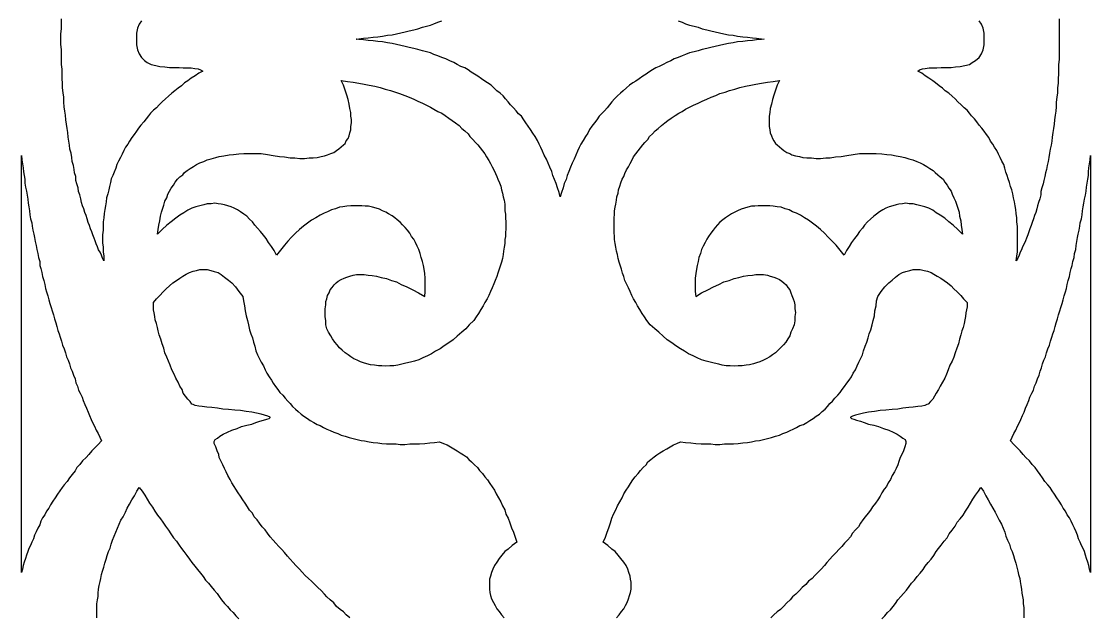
# Model space of a CAD drawing. Extents: x -372 to 372, y -358 to 358.
# Drawn here: x -312.5 to -242.8, y 114.1 to 152.9 of the extents above; entities that cross this region are included whole.
import ezdxf

# ---------------------------------------------------------------- set-up
doc = ezdxf.new("R2010")
doc.units = 0
doc.layers.add('LAYER_1', color=18, linetype='CONTINUOUS')

msp = doc.modelspace()

# ---------------------------------------------------------------- linework, layer by layer
at = {"layer": 'LAYER_1'}
for points in [[(-304.647, 152.978), (-304.796, 152.751), (-304.908, 152.491), (-304.982, 152.167), (-304.982, 151.81), (-304.982, 151.788), (-304.982, 151.766), (-304.982, 151.409), (-304.908, 151.084), (-304.796, 150.825), (-304.647, 150.598), (-304.461, 150.403), (-304.274, 150.274), (-304.013, 150.144), (-303.715, 150.079), (-303.454, 150.014), (-303.119, 149.982), (-302.821, 149.949), (-302.187, 149.949), (-301.927, 149.917), (-301.405, 149.917), (-301.181, 149.884), (-300.958, 149.852), (-300.809, 149.787), (-300.66, 149.69), (-300.921, 149.56), (-301.144, 149.398), (-301.405, 149.236), (-301.629, 149.074), (-301.852, 148.944), (-302.038, 148.749), (-302.262, 148.587), (-302.486, 148.425), (-302.672, 148.263), (-302.895, 148.068), (-303.082, 147.906), (-303.305, 147.711), (-303.492, 147.517), (-303.678, 147.322), (-303.864, 147.16), (-304.051, 146.965), (-304.2, 146.803), (-304.349, 146.609), (-304.498, 146.414), (-304.684, 146.187), (-304.833, 145.993), (-304.982, 145.798), (-305.131, 145.571), (-305.28, 145.376), (-305.429, 145.149), (-305.541, 144.955), (-305.69, 144.76), (-305.802, 144.533), (-305.914, 144.306), (-306.026, 144.079), (-306.137, 143.852), (-306.249, 143.625), (-306.324, 143.398), (-306.435, 143.138), (-306.51, 142.911), (-306.622, 142.684), (-306.659, 142.457), (-306.734, 142.198), (-306.771, 141.971), (-306.845, 141.711), (-306.92, 141.452), (-306.957, 141.192), (-306.994, 140.933), (-307.032, 140.706), (-307.069, 140.447), (-307.106, 140.155), (-307.143, 139.895), (-307.143, 139.603), (-307.143, 139.344), (-307.181, 139.052), (-307.181, 138.792), (-307.181, 138.533), (-307.143, 138.241), (-307.143, 137.949), (-307.106, 137.657), (-307.106, 137.365), (-307.181, 137.528), (-307.255, 137.722), (-307.33, 137.917), (-307.442, 138.079), (-307.516, 138.274), (-307.591, 138.468), (-307.665, 138.663), (-307.74, 138.825), (-307.814, 139.052), (-307.889, 139.247), (-307.963, 139.441), (-308.038, 139.668), (-308.112, 139.863), (-308.187, 140.09), (-308.261, 140.317), (-308.336, 140.511), (-308.41, 140.738), (-308.485, 140.933), (-308.559, 141.16), (-308.597, 141.387), (-308.671, 141.647), (-308.746, 141.874), (-308.783, 142.101), (-308.858, 142.36), (-308.932, 142.587), (-308.932, 142.847), (-309.007, 143.074), (-309.044, 143.301), (-309.081, 143.56), (-309.156, 143.82), (-309.193, 144.079), (-309.23, 144.371), (-309.305, 144.63), (-309.342, 144.89), (-309.379, 145.149), (-309.416, 145.409), (-309.454, 145.701), (-309.491, 145.96), (-309.528, 146.252), (-309.566, 146.544), (-309.603, 146.836), (-309.64, 147.095), (-309.677, 147.387), (-309.715, 147.679), (-309.715, 148.003), (-309.752, 148.295), (-309.789, 148.62), (-309.789, 148.911), (-309.826, 149.203), (-309.826, 149.528), (-309.826, 149.82), (-309.864, 150.144), (-309.864, 150.468), (-309.864, 150.825), (-309.864, 151.117), (-309.901, 151.441), (-309.901, 151.766), (-309.901, 151.788), (-309.901, 151.81), (-309.901, 152.135), (-309.864, 152.459), (-309.864, 152.751), (-309.864, 153.108)], [(-269.694, 152.978), (-269.433, 152.881), (-269.21, 152.783), (-268.949, 152.686), (-268.651, 152.621), (-268.39, 152.556), (-268.129, 152.459), (-267.831, 152.394), (-267.57, 152.329), (-267.272, 152.264), (-267.011, 152.199), (-266.713, 152.135), (-266.415, 152.07), (-266.117, 152.037), (-265.819, 151.972), (-265.483, 151.94), (-265.185, 151.908), (-264.85, 151.875), (-264.589, 151.843), (-264.254, 151.81), (-264.086, 151.793), (-264.098, 151.791), (-264.086, 151.789), (-264.092, 151.788), (-264.086, 151.786), (-264.098, 151.784), (-264.086, 151.782), (-264.254, 151.766), (-264.589, 151.733), (-264.85, 151.701), (-265.185, 151.668), (-265.483, 151.636), (-265.819, 151.603), (-266.117, 151.538), (-266.415, 151.506), (-266.713, 151.441), (-267.011, 151.376), (-267.272, 151.311), (-267.57, 151.247), (-267.831, 151.182), (-268.129, 151.117), (-268.39, 151.02), (-268.651, 150.955), (-268.949, 150.89), (-269.21, 150.793), (-269.433, 150.695), (-269.694, 150.598), (-269.955, 150.501), (-270.178, 150.371), (-270.439, 150.274), (-270.663, 150.144), (-270.924, 150.014), (-271.147, 149.917), (-271.371, 149.787), (-271.594, 149.625), (-271.781, 149.495), (-272.004, 149.366), (-272.228, 149.203), (-272.452, 149.041), (-272.638, 148.944), (-272.861, 148.782), (-273.048, 148.62), (-273.271, 148.425), (-273.458, 148.263), (-273.644, 148.101), (-273.83, 147.906), (-274.017, 147.711), (-274.166, 147.517), (-274.315, 147.322), (-274.501, 147.128), (-274.687, 146.933), (-274.836, 146.771), (-274.985, 146.544), (-275.134, 146.349), (-275.321, 146.122), (-275.47, 145.895), (-275.582, 145.668), (-275.731, 145.441), (-275.88, 145.182), (-276.029, 144.955), (-276.141, 144.728), (-276.252, 144.501), (-276.364, 144.241), (-276.476, 143.982), (-276.588, 143.722), (-276.7, 143.463), (-276.811, 143.171), (-276.923, 142.911), (-276.998, 142.652), (-277.109, 142.392), (-277.184, 142.101), (-277.296, 141.809), (-277.37, 141.517), (-277.445, 141.809), (-277.557, 142.101), (-277.631, 142.392), (-277.743, 142.652), (-277.855, 142.911), (-277.929, 143.171), (-278.041, 143.463), (-278.153, 143.722), (-278.265, 143.982), (-278.414, 144.241), (-278.525, 144.501), (-278.637, 144.728), (-278.749, 144.955), (-278.861, 145.182), (-279.01, 145.441), (-279.159, 145.668), (-279.308, 145.895), (-279.457, 146.122), (-279.606, 146.349), (-279.755, 146.544), (-279.904, 146.771), (-280.09, 146.933), (-280.24, 147.128), (-280.426, 147.322), (-280.612, 147.517), (-280.761, 147.711), (-280.948, 147.906), (-281.097, 148.101), (-281.283, 148.263), (-281.506, 148.425), (-281.693, 148.62), (-281.879, 148.782), (-282.103, 148.944), (-282.289, 149.041), (-282.513, 149.203), (-282.736, 149.366), (-282.96, 149.495), (-283.183, 149.625), (-283.37, 149.787), (-283.593, 149.917), (-283.854, 150.014), (-284.078, 150.144), (-284.301, 150.274), (-284.562, 150.371), (-284.823, 150.501), (-285.084, 150.598), (-285.345, 150.695), (-285.605, 150.793), (-285.829, 150.89), (-286.09, 150.955), (-286.351, 151.02), (-286.649, 151.117), (-286.91, 151.182), (-287.208, 151.247), (-287.469, 151.311), (-287.767, 151.376), (-288.028, 151.441), (-288.326, 151.506), (-288.624, 151.538), (-288.959, 151.603), (-289.257, 151.636), (-289.555, 151.668), (-289.891, 151.701), (-290.189, 151.733), (-290.487, 151.766), (-290.655, 151.782), (-290.643, 151.784), (-290.655, 151.786), (-290.648, 151.788), (-290.655, 151.789), (-290.643, 151.791), (-290.655, 151.793), (-290.487, 151.81), (-290.189, 151.843), (-289.891, 151.875), (-289.555, 151.908), (-289.257, 151.94), (-288.959, 151.972), (-288.624, 152.037), (-288.326, 152.07), (-288.028, 152.135), (-287.767, 152.199), (-287.469, 152.264), (-287.208, 152.329), (-286.91, 152.394), (-286.649, 152.459), (-286.351, 152.556), (-286.09, 152.621), (-285.829, 152.686), (-285.605, 152.783), (-285.345, 152.881), (-285.084, 152.978)], [(-244.877, 153.108), (-244.877, 152.783), (-244.877, 152.459), (-244.877, 152.135), (-244.877, 151.81), (-244.877, 151.788), (-244.877, 151.766), (-244.877, 151.441), (-244.877, 151.117), (-244.877, 150.793), (-244.877, 150.468), (-244.914, 150.144), (-244.914, 149.82), (-244.914, 149.528), (-244.951, 149.203), (-244.951, 148.911), (-244.989, 148.62), (-244.989, 148.295), (-245.026, 148.003), (-245.063, 147.679), (-245.063, 147.387), (-245.1, 147.095), (-245.138, 146.836), (-245.175, 146.544), (-245.212, 146.252), (-245.25, 145.96), (-245.287, 145.701), (-245.324, 145.409), (-245.361, 145.149), (-245.399, 144.89), (-245.473, 144.63), (-245.51, 144.371), (-245.548, 144.079), (-245.585, 143.82), (-245.659, 143.56), (-245.697, 143.301), (-245.771, 143.074), (-245.808, 142.847), (-245.883, 142.587), (-245.92, 142.36), (-245.995, 142.101), (-246.069, 141.874), (-246.069, 141.647), (-246.144, 141.387), (-246.218, 141.16), (-246.293, 140.933), (-246.33, 140.738), (-246.405, 140.511), (-246.479, 140.317), (-246.554, 140.09), (-246.628, 139.863), (-246.703, 139.668), (-246.777, 139.441), (-246.852, 139.247), (-246.926, 139.052), (-247.001, 138.825), (-247.075, 138.663), (-247.15, 138.468), (-247.262, 138.274), (-247.336, 138.079), (-247.411, 137.917), (-247.485, 137.722), (-247.56, 137.528), (-247.672, 137.365), (-247.634, 137.657), (-247.597, 137.949), (-247.597, 138.241), (-247.597, 138.533), (-247.597, 138.792), (-247.597, 139.052), (-247.597, 139.344), (-247.597, 139.603), (-247.634, 139.895), (-247.634, 140.155), (-247.672, 140.447), (-247.709, 140.706), (-247.746, 140.933), (-247.783, 141.192), (-247.858, 141.452), (-247.895, 141.711), (-247.97, 141.971), (-248.044, 142.198), (-248.119, 142.457), (-248.193, 142.684), (-248.268, 142.911), (-248.342, 143.138), (-248.417, 143.398), (-248.491, 143.625), (-248.603, 143.852), (-248.715, 144.079), (-248.827, 144.306), (-248.939, 144.533), (-249.088, 144.76), (-249.199, 144.955), (-249.348, 145.149), (-249.46, 145.376), (-249.609, 145.571), (-249.758, 145.798), (-249.907, 145.993), (-250.094, 146.187), (-250.243, 146.414), (-250.392, 146.609), (-250.578, 146.803), (-250.727, 146.965), (-250.876, 147.16), (-251.063, 147.322), (-251.249, 147.517), (-251.472, 147.711), (-251.659, 147.906), (-251.845, 148.068), (-252.069, 148.263), (-252.292, 148.425), (-252.479, 148.587), (-252.702, 148.749), (-252.926, 148.944), (-253.112, 149.074), (-253.373, 149.236), (-253.596, 149.398), (-253.82, 149.56), (-254.081, 149.69), (-253.969, 149.787), (-253.783, 149.852), (-253.596, 149.884), (-253.336, 149.917), (-252.851, 149.917), (-252.553, 149.949), (-251.92, 149.949), (-251.621, 149.982), (-251.323, 150.014), (-251.025, 150.079), (-250.727, 150.144), (-250.541, 150.274), (-250.317, 150.403), (-250.094, 150.598), (-249.945, 150.825), (-249.833, 151.084), (-249.758, 151.409), (-249.758, 151.766), (-249.758, 151.788), (-249.758, 151.81), (-249.758, 152.167), (-249.833, 152.491), (-249.945, 152.751), (-250.094, 152.978)], [(-291.083, 114.122), (-291.307, 114.317), (-291.493, 114.511), (-291.717, 114.673), (-291.94, 114.868), (-292.126, 115.095), (-292.35, 115.29), (-292.574, 115.484), (-292.723, 115.679), (-292.946, 115.906), (-293.17, 116.1), (-293.356, 116.295), (-293.58, 116.522), (-293.766, 116.684), (-293.99, 116.879), (-294.176, 117.106), (-294.362, 117.3), (-294.586, 117.527), (-294.772, 117.722), (-294.958, 117.949), (-295.145, 118.144), (-295.331, 118.371), (-295.517, 118.565), (-295.704, 118.76), (-295.89, 118.987), (-296.076, 119.182), (-296.263, 119.409), (-296.449, 119.636), (-296.598, 119.863), (-296.784, 120.057), (-296.971, 120.284), (-297.12, 120.511), (-297.306, 120.706), (-297.418, 120.933), (-297.604, 121.127), (-297.753, 121.354), (-297.902, 121.582), (-298.051, 121.809), (-298.2, 122.036), (-298.349, 122.263), (-298.498, 122.49), (-298.61, 122.684), (-298.759, 122.911), (-298.871, 123.138), (-299.02, 123.398), (-299.132, 123.625), (-299.244, 123.852), (-299.355, 124.079), (-299.467, 124.306), (-299.579, 124.565), (-299.616, 124.76), (-299.728, 124.987), (-299.803, 125.246), (-299.914, 125.473), (-299.914, 125.603), (-299.84, 125.733), (-299.691, 125.83), (-299.542, 125.96), (-299.318, 126.09), (-299.057, 126.219), (-298.759, 126.349), (-298.424, 126.446), (-298.126, 126.576), (-297.79, 126.673), (-297.455, 126.738), (-297.194, 126.836), (-296.933, 126.933), (-296.71, 126.998), (-296.486, 127.063), (-296.337, 127.095), (-296.263, 127.16), (-296.263, 127.192), (-296.412, 127.257), (-296.635, 127.322), (-296.859, 127.387), (-297.157, 127.452), (-297.455, 127.517), (-297.828, 127.549), (-298.2, 127.614), (-298.573, 127.646), (-298.983, 127.679), (-299.355, 127.711), (-299.691, 127.776), (-300.063, 127.809), (-300.399, 127.841), (-300.697, 127.873), (-300.921, 127.906), (-301.144, 127.938), (-301.293, 128.003), (-301.368, 128.036), (-301.479, 128.198), (-301.629, 128.36), (-301.778, 128.555), (-301.927, 128.749), (-302.001, 128.976), (-302.15, 129.203), (-302.262, 129.463), (-302.411, 129.722), (-302.523, 129.982), (-302.672, 130.273), (-302.784, 130.565), (-302.895, 130.825), (-303.007, 131.084), (-303.119, 131.376), (-303.194, 131.668), (-303.305, 131.96), (-303.38, 132.252), (-303.492, 132.544), (-303.566, 132.803), (-303.603, 133.03), (-303.678, 133.29), (-303.753, 133.517), (-303.79, 133.744), (-303.827, 133.971), (-303.864, 134.165), (-303.864, 134.36), (-303.864, 134.522), (-303.864, 134.652), (-303.678, 134.879), (-303.454, 135.106), (-303.231, 135.333), (-303.045, 135.528), (-302.821, 135.722), (-302.597, 135.917), (-302.374, 136.079), (-302.15, 136.241), (-301.964, 136.371), (-301.74, 136.501), (-301.517, 136.598), (-301.293, 136.695), (-301.07, 136.728), (-300.846, 136.792), (-300.362, 136.792), (-300.138, 136.728), (-299.914, 136.663), (-299.654, 136.598), (-299.467, 136.468), (-299.244, 136.306), (-298.983, 136.111), (-298.759, 135.917), (-298.536, 135.657), (-298.312, 135.365), (-298.051, 135.041), (-298.014, 134.749), (-297.939, 134.425), (-297.902, 134.101), (-297.828, 133.776), (-297.753, 133.484), (-297.679, 133.192), (-297.604, 132.868), (-297.53, 132.609), (-297.418, 132.349), (-297.343, 132.057), (-297.269, 131.798), (-297.194, 131.506), (-297.082, 131.246), (-296.971, 130.987), (-296.859, 130.76), (-296.71, 130.533), (-296.598, 130.273), (-296.486, 130.046), (-296.337, 129.819), (-296.188, 129.592), (-296.076, 129.398), (-295.927, 129.171), (-295.778, 128.976), (-295.629, 128.782), (-295.443, 128.619), (-295.294, 128.425), (-295.107, 128.23), (-294.958, 128.068), (-294.809, 127.873), (-294.623, 127.711), (-294.437, 127.549), (-294.25, 127.387), (-294.064, 127.257), (-293.841, 127.095), (-293.654, 126.965), (-293.431, 126.836), (-293.207, 126.706), (-293.021, 126.641), (-292.797, 126.511), (-292.574, 126.414), (-292.35, 126.317), (-292.126, 126.219), (-291.866, 126.122), (-291.642, 126.025), (-291.381, 125.96), (-291.12, 125.863), (-290.859, 125.798), (-290.599, 125.733), (-290.338, 125.668), (-290.114, 125.636), (-289.816, 125.571), (-289.555, 125.538), (-289.257, 125.506), (-288.996, 125.473), (-288.698, 125.441), (-288.065, 125.441), (-287.804, 125.409), (-287.506, 125.409), (-287.17, 125.441), (-286.537, 125.441), (-286.202, 125.473), (-285.866, 125.506), (-285.568, 125.538), (-285.233, 125.571), (-284.972, 125.473), (-284.748, 125.376), (-284.525, 125.246), (-284.301, 125.117), (-284.078, 124.987), (-283.891, 124.857), (-283.668, 124.727), (-283.481, 124.598), (-283.332, 124.436), (-283.146, 124.273), (-282.96, 124.079), (-282.773, 123.917), (-282.624, 123.722), (-282.438, 123.527), (-282.289, 123.3), (-282.103, 123.106), (-281.954, 122.879), (-281.805, 122.652), (-281.656, 122.425), (-281.544, 122.198), (-281.395, 121.938), (-281.246, 121.679), (-281.134, 121.419), (-280.985, 121.16), (-280.91, 120.868), (-280.761, 120.609), (-280.649, 120.317), (-280.538, 119.992), (-280.426, 119.7), (-280.314, 119.376), (-280.202, 119.052), (-280.5, 118.825), (-280.761, 118.598), (-280.985, 118.436), (-281.171, 118.209), (-281.357, 117.982), (-281.506, 117.754), (-281.656, 117.527), (-281.767, 117.3), (-281.842, 117.073), (-281.916, 116.846), (-281.991, 116.652), (-281.991, 116.457), (-281.991, 116.23), (-281.991, 116.003), (-281.954, 115.776), (-281.916, 115.581), (-281.842, 115.354), (-281.73, 115.127), (-281.618, 114.933), (-281.506, 114.706), (-281.357, 114.544), (-281.208, 114.317), (-281.022, 114.122)], [(-273.718, 114.122), (-273.532, 114.317), (-273.383, 114.544), (-273.234, 114.706), (-273.122, 114.933), (-273.01, 115.127), (-272.936, 115.354), (-272.861, 115.581), (-272.787, 115.776), (-272.75, 116.003), (-272.75, 116.23), (-272.75, 116.457), (-272.787, 116.652), (-272.824, 116.846), (-272.899, 117.073), (-272.973, 117.3), (-273.085, 117.527), (-273.234, 117.754), (-273.42, 117.982), (-273.607, 118.209), (-273.793, 118.436), (-274.017, 118.598), (-274.277, 118.825), (-274.576, 119.052), (-274.426, 119.376), (-274.315, 119.7), (-274.203, 119.992), (-274.091, 120.317), (-274.017, 120.609), (-273.905, 120.868), (-273.756, 121.16), (-273.644, 121.419), (-273.495, 121.679), (-273.346, 121.938), (-273.234, 122.198), (-273.085, 122.425), (-272.936, 122.652), (-272.787, 122.879), (-272.638, 123.106), (-272.489, 123.3), (-272.302, 123.527), (-272.153, 123.722), (-271.967, 123.917), (-271.781, 124.079), (-271.669, 124.273), (-271.483, 124.436), (-271.259, 124.598), (-271.073, 124.727), (-270.886, 124.857), (-270.663, 124.987), (-270.439, 125.117), (-270.216, 125.246), (-269.992, 125.376), (-269.769, 125.473), (-269.545, 125.571), (-269.21, 125.538), (-268.874, 125.506), (-268.539, 125.473), (-268.204, 125.441), (-267.57, 125.441), (-267.272, 125.409), (-266.974, 125.409), (-266.676, 125.441), (-266.08, 125.441), (-265.781, 125.473), (-265.483, 125.506), (-265.185, 125.538), (-264.924, 125.571), (-264.664, 125.636), (-264.403, 125.668), (-264.142, 125.733), (-263.881, 125.798), (-263.62, 125.863), (-263.359, 125.96), (-263.099, 126.025), (-262.875, 126.122), (-262.614, 126.219), (-262.391, 126.317), (-262.204, 126.414), (-261.981, 126.511), (-261.757, 126.641), (-261.533, 126.706), (-261.31, 126.836), (-261.124, 126.965), (-260.9, 127.095), (-260.714, 127.257), (-260.49, 127.387), (-260.304, 127.549), (-260.117, 127.711), (-259.968, 127.873), (-259.819, 128.068), (-259.633, 128.23), (-259.484, 128.425), (-259.298, 128.619), (-259.149, 128.782), (-259, 128.976), (-258.851, 129.171), (-258.701, 129.398), (-258.552, 129.592), (-258.403, 129.819), (-258.292, 130.046), (-258.143, 130.273), (-258.031, 130.533), (-257.919, 130.76), (-257.807, 130.987), (-257.695, 131.246), (-257.621, 131.506), (-257.509, 131.798), (-257.397, 132.057), (-257.323, 132.349), (-257.248, 132.609), (-257.136, 132.868), (-257.062, 133.192), (-256.987, 133.484), (-256.913, 133.776), (-256.876, 134.101), (-256.801, 134.425), (-256.764, 134.749), (-256.689, 135.041), (-256.466, 135.365), (-256.242, 135.657), (-255.981, 135.917), (-255.758, 136.111), (-255.534, 136.306), (-255.311, 136.468), (-255.087, 136.598), (-254.863, 136.663), (-254.603, 136.728), (-254.379, 136.792), (-253.932, 136.792), (-253.671, 136.728), (-253.447, 136.695), (-253.224, 136.598), (-253.037, 136.501), (-252.814, 136.371), (-252.59, 136.241), (-252.367, 136.079), (-252.143, 135.917), (-251.92, 135.722), (-251.733, 135.528), (-251.51, 135.333), (-251.286, 135.106), (-251.1, 134.879), (-250.876, 134.652), (-250.876, 134.522), (-250.876, 134.36), (-250.913, 134.165), (-250.951, 133.971), (-250.988, 133.744), (-251.025, 133.517), (-251.063, 133.29), (-251.137, 133.03), (-251.212, 132.803), (-251.286, 132.544), (-251.361, 132.252), (-251.435, 131.96), (-251.547, 131.668), (-251.659, 131.376), (-251.733, 131.084), (-251.845, 130.825), (-251.994, 130.565), (-252.106, 130.273), (-252.218, 129.982), (-252.329, 129.722), (-252.479, 129.463), (-252.628, 129.203), (-252.739, 128.976), (-252.888, 128.749), (-253, 128.555), (-253.112, 128.36), (-253.261, 128.198), (-253.41, 128.036), (-253.485, 128.003), (-253.634, 127.938), (-253.82, 127.906), (-254.081, 127.873), (-254.379, 127.841), (-254.677, 127.809), (-255.05, 127.776), (-255.385, 127.711), (-255.758, 127.679), (-256.168, 127.646), (-256.54, 127.614), (-256.913, 127.549), (-257.285, 127.517), (-257.621, 127.452), (-257.882, 127.387), (-258.143, 127.322), (-258.329, 127.257), (-258.478, 127.192), (-258.478, 127.16), (-258.403, 127.095), (-258.254, 127.063), (-258.068, 126.998), (-257.807, 126.933), (-257.584, 126.836), (-257.285, 126.738), (-256.95, 126.673), (-256.652, 126.576), (-256.317, 126.446), (-255.981, 126.349), (-255.683, 126.219), (-255.422, 126.09), (-255.236, 125.96), (-255.05, 125.83), (-254.901, 125.733), (-254.863, 125.603), (-254.863, 125.473), (-254.938, 125.246), (-255.012, 124.987), (-255.124, 124.76), (-255.236, 124.565), (-255.311, 124.306), (-255.385, 124.079), (-255.497, 123.852), (-255.609, 123.625), (-255.758, 123.398), (-255.869, 123.138), (-256.019, 122.911), (-256.13, 122.684), (-256.279, 122.49), (-256.428, 122.263), (-256.54, 122.036), (-256.689, 121.809), (-256.838, 121.582), (-257.025, 121.354), (-257.174, 121.127), (-257.323, 120.933), (-257.509, 120.706), (-257.658, 120.511), (-257.807, 120.284), (-257.956, 120.057), (-258.143, 119.863), (-258.329, 119.636), (-258.478, 119.409), (-258.664, 119.182), (-258.851, 118.987), (-259.037, 118.76), (-259.223, 118.565), (-259.409, 118.371), (-259.633, 118.144), (-259.819, 117.949), (-260.006, 117.722), (-260.155, 117.527), (-260.378, 117.3), (-260.565, 117.106), (-260.788, 116.879), (-260.975, 116.684), (-261.198, 116.522), (-261.384, 116.295), (-261.608, 116.1), (-261.794, 115.906), (-262.018, 115.679), (-262.241, 115.484), (-262.391, 115.29), (-262.614, 115.095), (-262.838, 114.868), (-263.024, 114.673), (-263.248, 114.511), (-263.471, 114.317), (-263.657, 114.122)], [(-307.553, 114.122), (-307.553, 114.349), (-307.553, 114.576), (-307.553, 114.803), (-307.553, 115.03), (-307.516, 115.29), (-307.479, 115.517), (-307.479, 115.744), (-307.442, 116.003), (-307.404, 116.23), (-307.33, 116.49), (-307.293, 116.684), (-307.255, 116.944), (-307.181, 117.171), (-307.106, 117.43), (-307.032, 117.69), (-306.957, 117.949), (-306.883, 118.176), (-306.808, 118.436), (-306.696, 118.663), (-306.622, 118.922), (-306.547, 119.182), (-306.435, 119.441), (-306.324, 119.7), (-306.212, 119.96), (-306.1, 120.219), (-305.988, 120.479), (-305.839, 120.706), (-305.69, 120.998), (-305.578, 121.257), (-305.429, 121.517), (-305.28, 121.809), (-305.094, 122.068), (-304.945, 122.36), (-304.796, 122.619), (-304.61, 122.36), (-304.423, 122.1), (-304.274, 121.841), (-304.125, 121.582), (-303.939, 121.322), (-303.79, 121.063), (-303.603, 120.803), (-303.417, 120.576), (-303.268, 120.349), (-303.082, 120.09), (-302.895, 119.83), (-302.746, 119.603), (-302.56, 119.344), (-302.374, 119.117), (-302.187, 118.857), (-302.038, 118.63), (-301.889, 118.436), (-301.703, 118.176), (-301.517, 117.949), (-301.368, 117.722), (-301.181, 117.495), (-300.995, 117.268), (-300.809, 117.041), (-300.622, 116.814), (-300.473, 116.587), (-300.287, 116.392), (-300.101, 116.165), (-299.914, 115.938), (-299.728, 115.711), (-299.579, 115.517), (-299.43, 115.29), (-299.244, 115.063), (-299.057, 114.868), (-298.871, 114.641), (-298.685, 114.479), (-298.498, 114.252), (-298.312, 114.057)], [(-256.428, 114.057), (-256.242, 114.252), (-256.056, 114.479), (-255.869, 114.641), (-255.683, 114.868), (-255.534, 115.063), (-255.385, 115.29), (-255.199, 115.517), (-255.012, 115.711), (-254.826, 115.938), (-254.64, 116.165), (-254.491, 116.392), (-254.304, 116.587), (-254.118, 116.814), (-253.932, 117.041), (-253.745, 117.268), (-253.596, 117.495), (-253.41, 117.722), (-253.224, 117.949), (-253.037, 118.176), (-252.888, 118.436), (-252.739, 118.63), (-252.553, 118.857), (-252.367, 119.117), (-252.18, 119.344), (-252.031, 119.603), (-251.845, 119.83), (-251.659, 120.09), (-251.51, 120.349), (-251.323, 120.576), (-251.137, 120.803), (-250.988, 121.063), (-250.802, 121.322), (-250.653, 121.582), (-250.504, 121.841), (-250.317, 122.1), (-250.131, 122.36), (-249.982, 122.619), (-249.796, 122.36), (-249.647, 122.068), (-249.498, 121.809), (-249.348, 121.517), (-249.199, 121.257), (-249.05, 120.998), (-248.901, 120.706), (-248.79, 120.479), (-248.64, 120.219), (-248.529, 119.96), (-248.417, 119.7), (-248.342, 119.441), (-248.231, 119.182), (-248.119, 118.922), (-248.044, 118.663), (-247.932, 118.436), (-247.858, 118.176), (-247.783, 117.949), (-247.709, 117.69), (-247.634, 117.43), (-247.56, 117.171), (-247.523, 116.944), (-247.448, 116.684), (-247.411, 116.49), (-247.374, 116.23), (-247.336, 116.003), (-247.299, 115.744), (-247.262, 115.517), (-247.224, 115.29), (-247.224, 115.03), (-247.187, 114.803), (-247.187, 114.576), (-247.187, 114.349), (-247.187, 114.122)]]:
    msp.add_lwpolyline(points, dxfattribs=at)
for points in [[(-291.232, 149.02), (-290.859, 148.987), (-290.487, 148.922), (-290.151, 148.857), (-289.816, 148.793), (-289.443, 148.728), (-289.108, 148.63), (-288.773, 148.533), (-288.437, 148.436), (-288.102, 148.338), (-287.841, 148.241), (-287.506, 148.111), (-287.208, 148.014), (-286.91, 147.884), (-286.649, 147.755), (-286.351, 147.625), (-286.09, 147.495), (-285.829, 147.365), (-285.605, 147.236), (-285.345, 147.074), (-285.084, 146.976), (-284.86, 146.814), (-284.637, 146.652), (-284.413, 146.49), (-284.189, 146.328), (-283.966, 146.165), (-283.78, 145.971), (-283.593, 145.809), (-283.37, 145.614), (-283.258, 145.452), (-283.072, 145.257), (-282.885, 145.063), (-282.736, 144.901), (-282.587, 144.706), (-282.438, 144.511), (-282.289, 144.317), (-282.177, 144.122), (-282.028, 143.895), (-281.916, 143.701), (-281.805, 143.474), (-281.693, 143.279), (-281.581, 143.052), (-281.506, 142.857), (-281.432, 142.663), (-281.32, 142.436), (-281.246, 142.209), (-281.208, 141.982), (-281.134, 141.755), (-281.097, 141.528), (-281.022, 141.301), (-280.985, 141.041), (-280.985, 140.847), (-280.985, 140.619), (-280.948, 140.392), (-280.948, 140.133), (-280.91, 139.906), (-280.91, 139.679), (-280.91, 139.419), (-280.948, 139.192), (-280.948, 138.933), (-280.985, 138.738), (-280.985, 138.479), (-281.022, 138.252), (-281.059, 137.992), (-281.097, 137.765), (-281.134, 137.506), (-281.208, 137.279), (-281.283, 137.019), (-281.357, 136.825), (-281.432, 136.565), (-281.506, 136.338), (-281.618, 136.079), (-281.693, 135.852), (-281.805, 135.592), (-281.916, 135.365), (-282.028, 135.106), (-282.14, 134.879), (-282.289, 134.652), (-282.401, 134.425), (-282.55, 134.198), (-282.699, 133.938), (-282.848, 133.711), (-282.997, 133.484), (-283.295, 133.192), (-283.519, 132.933), (-283.78, 132.706), (-284.078, 132.446), (-284.338, 132.219), (-284.637, 132.025), (-284.935, 131.83), (-285.196, 131.636), (-285.494, 131.473), (-285.754, 131.311), (-286.015, 131.182), (-286.313, 131.052), (-286.574, 130.922), (-286.872, 130.825), (-287.133, 130.76), (-287.431, 130.695), (-287.692, 130.63), (-287.953, 130.565), (-288.214, 130.533), (-288.475, 130.533), (-288.736, 130.501), (-288.996, 130.533), (-289.22, 130.533), (-289.481, 130.565), (-289.742, 130.598), (-289.965, 130.663), (-290.189, 130.728), (-290.375, 130.792), (-290.599, 130.89), (-290.822, 130.987), (-291.009, 131.117), (-291.195, 131.246), (-291.381, 131.376), (-291.567, 131.538), (-291.754, 131.701), (-291.903, 131.895), (-292.052, 132.057), (-292.201, 132.284), (-292.313, 132.479), (-292.462, 132.706), (-292.574, 132.933), (-292.648, 133.192), (-292.648, 133.452), (-292.685, 133.744), (-292.685, 134.003), (-292.685, 134.23), (-292.648, 134.49), (-292.648, 134.717), (-292.574, 134.879), (-292.536, 135.106), (-292.425, 135.268), (-292.35, 135.463), (-292.238, 135.625), (-292.089, 135.787), (-291.977, 135.917), (-291.828, 136.046), (-291.642, 136.144), (-291.456, 136.241), (-291.269, 136.306), (-291.083, 136.371), (-290.859, 136.436), (-290.636, 136.468), (-290.151, 136.468), (-289.891, 136.436), (-289.63, 136.403), (-289.332, 136.371), (-289.034, 136.274), (-288.698, 136.209), (-288.363, 136.079), (-288.028, 135.982), (-287.729, 135.819), (-287.357, 135.657), (-286.984, 135.463), (-286.612, 135.268), (-286.202, 135.041), (-286.164, 135.365), (-286.164, 135.657), (-286.164, 135.949), (-286.164, 136.241), (-286.202, 136.533), (-286.239, 136.825), (-286.276, 137.052), (-286.351, 137.311), (-286.425, 137.571), (-286.5, 137.83), (-286.574, 138.09), (-286.686, 138.317), (-286.798, 138.544), (-286.91, 138.771), (-287.059, 138.933), (-287.17, 139.16), (-287.32, 139.355), (-287.469, 139.517), (-287.655, 139.711), (-287.804, 139.874), (-287.99, 140.036), (-288.139, 140.165), (-288.326, 140.295), (-288.549, 140.425), (-288.736, 140.522), (-288.959, 140.619), (-289.145, 140.717), (-289.369, 140.782), (-289.593, 140.847), (-289.853, 140.911), (-290.077, 140.911), (-290.301, 140.944), (-291.009, 140.944), (-291.269, 140.911), (-291.53, 140.879), (-291.754, 140.847), (-292.015, 140.749), (-292.275, 140.684), (-292.536, 140.555), (-292.76, 140.457), (-293.021, 140.328), (-293.282, 140.165), (-293.58, 140.003), (-293.841, 139.809), (-294.101, 139.614), (-294.362, 139.387), (-294.623, 139.16), (-294.884, 138.901), (-295.107, 138.641), (-295.331, 138.382), (-295.592, 138.057), (-295.853, 137.733), (-296.002, 138.025), (-296.188, 138.284), (-296.374, 138.544), (-296.523, 138.803), (-296.71, 139.03), (-296.896, 139.257), (-297.082, 139.484), (-297.269, 139.679), (-297.418, 139.906), (-297.604, 140.068), (-297.79, 140.263), (-297.977, 140.392), (-298.2, 140.555), (-298.387, 140.684), (-298.61, 140.782), (-298.797, 140.879), (-299.02, 140.944), (-299.244, 141.009), (-299.467, 141.041), (-299.654, 141.074), (-299.877, 141.106), (-300.101, 141.074), (-300.362, 141.074), (-300.585, 141.009), (-300.846, 140.944), (-301.107, 140.879), (-301.368, 140.782), (-301.629, 140.652), (-301.889, 140.49), (-302.15, 140.328), (-302.411, 140.133), (-302.709, 139.906), (-303.007, 139.679), (-303.305, 139.387), (-303.603, 139.095), (-303.566, 139.387), (-303.529, 139.679), (-303.454, 139.971), (-303.417, 140.263), (-303.343, 140.522), (-303.268, 140.782), (-303.194, 140.976), (-303.119, 141.236), (-303.007, 141.463), (-302.933, 141.69), (-302.821, 141.884), (-302.709, 142.079), (-302.56, 142.274), (-302.448, 142.468), (-302.299, 142.663), (-302.15, 142.825), (-301.964, 142.955), (-301.852, 143.117), (-301.666, 143.247), (-301.479, 143.376), (-301.256, 143.506), (-301.07, 143.636), (-300.846, 143.733), (-300.585, 143.83), (-300.362, 143.928), (-300.101, 143.992), (-299.803, 144.09), (-299.579, 144.155), (-299.281, 144.187), (-298.946, 144.252), (-298.647, 144.284), (-298.312, 144.317), (-297.977, 144.349), (-296.859, 144.349), (-296.449, 144.284), (-296.076, 144.22), (-295.666, 144.155), (-295.331, 144.122), (-294.958, 144.057), (-294.66, 144.057), (-294.325, 144.025), (-294.027, 144.025), (-293.729, 144.057), (-293.468, 144.057), (-293.207, 144.09), (-292.946, 144.155), (-292.723, 144.187), (-292.536, 144.252), (-292.313, 144.349), (-292.126, 144.414), (-291.94, 144.544), (-291.791, 144.641), (-291.642, 144.771), (-291.493, 144.901), (-291.381, 144.998), (-291.307, 145.16), (-291.195, 145.322), (-291.12, 145.484), (-291.083, 145.679), (-291.009, 145.874), (-291.009, 146.101), (-290.971, 146.328), (-290.971, 146.555), (-291.009, 146.782), (-291.009, 147.009), (-291.083, 147.268), (-291.12, 147.56), (-291.195, 147.852), (-291.269, 148.144), (-291.381, 148.468), (-291.493, 148.793), (-291.642, 149.084)], [(-263.248, 148.793), (-263.359, 148.468), (-263.471, 148.144), (-263.546, 147.852), (-263.62, 147.56), (-263.695, 147.268), (-263.732, 147.009), (-263.769, 146.782), (-263.769, 146.555), (-263.769, 146.328), (-263.769, 146.101), (-263.732, 145.874), (-263.695, 145.679), (-263.62, 145.484), (-263.546, 145.322), (-263.471, 145.16), (-263.359, 144.998), (-263.248, 144.901), (-263.099, 144.771), (-262.949, 144.641), (-262.8, 144.544), (-262.614, 144.414), (-262.428, 144.349), (-262.279, 144.252), (-262.055, 144.187), (-261.794, 144.155), (-261.571, 144.09), (-261.31, 144.057), (-261.012, 144.057), (-260.714, 144.025), (-260.416, 144.025), (-260.08, 144.057), (-259.782, 144.057), (-259.447, 144.122), (-259.074, 144.155), (-258.701, 144.22), (-258.292, 144.284), (-257.882, 144.349), (-256.801, 144.349), (-256.428, 144.317), (-256.093, 144.284), (-255.795, 144.252), (-255.497, 144.187), (-255.236, 144.155), (-254.938, 144.09), (-254.677, 143.992), (-254.416, 143.928), (-254.155, 143.83), (-253.932, 143.733), (-253.708, 143.636), (-253.485, 143.506), (-253.298, 143.376), (-253.075, 143.247), (-252.963, 143.117), (-252.777, 142.955), (-252.628, 142.825), (-252.441, 142.663), (-252.329, 142.468), (-252.18, 142.274), (-252.069, 142.079), (-251.92, 141.884), (-251.845, 141.69), (-251.733, 141.463), (-251.621, 141.236), (-251.547, 140.976), (-251.472, 140.782), (-251.398, 140.522), (-251.361, 140.263), (-251.286, 139.971), (-251.249, 139.679), (-251.212, 139.387), (-251.174, 139.095), (-251.472, 139.387), (-251.771, 139.679), (-252.069, 139.906), (-252.329, 140.133), (-252.628, 140.328), (-252.888, 140.49), (-253.112, 140.652), (-253.373, 140.782), (-253.634, 140.879), (-253.895, 140.944), (-254.155, 141.009), (-254.379, 141.074), (-254.64, 141.074), (-254.863, 141.106), (-255.087, 141.074), (-255.311, 141.041), (-255.497, 141.009), (-255.72, 140.944), (-255.944, 140.879), (-256.168, 140.782), (-256.354, 140.684), (-256.577, 140.555), (-256.764, 140.392), (-256.95, 140.263), (-257.174, 140.068), (-257.36, 139.906), (-257.546, 139.679), (-257.695, 139.484), (-257.882, 139.257), (-258.031, 139.03), (-258.217, 138.803), (-258.403, 138.544), (-258.552, 138.284), (-258.739, 138.025), (-258.888, 137.733), (-259.149, 138.057), (-259.409, 138.382), (-259.67, 138.641), (-259.931, 138.901), (-260.155, 139.16), (-260.416, 139.387), (-260.676, 139.614), (-260.937, 139.809), (-261.198, 140.003), (-261.459, 140.165), (-261.72, 140.328), (-261.981, 140.457), (-262.241, 140.555), (-262.465, 140.684), (-262.726, 140.749), (-262.987, 140.847), (-263.248, 140.879), (-263.508, 140.911), (-263.732, 140.944), (-264.477, 140.944), (-264.701, 140.911), (-264.924, 140.911), (-265.148, 140.847), (-265.372, 140.782), (-265.595, 140.717), (-265.819, 140.619), (-266.005, 140.522), (-266.229, 140.425), (-266.415, 140.295), (-266.601, 140.165), (-266.788, 140.036), (-266.974, 139.874), (-267.123, 139.711), (-267.272, 139.517), (-267.421, 139.355), (-267.57, 139.16), (-267.719, 138.933), (-267.831, 138.771), (-267.943, 138.544), (-268.055, 138.317), (-268.166, 138.09), (-268.241, 137.83), (-268.353, 137.571), (-268.39, 137.311), (-268.464, 137.052), (-268.502, 136.825), (-268.539, 136.533), (-268.576, 136.241), (-268.576, 135.949), (-268.576, 135.657), (-268.576, 135.365), (-268.539, 135.041), (-268.166, 135.268), (-267.756, 135.463), (-267.384, 135.657), (-267.048, 135.819), (-266.713, 135.982), (-266.378, 136.079), (-266.042, 136.209), (-265.744, 136.274), (-265.446, 136.371), (-265.148, 136.403), (-264.85, 136.436), (-264.626, 136.468), (-264.142, 136.468), (-263.881, 136.436), (-263.695, 136.371), (-263.471, 136.306), (-263.285, 136.241), (-263.099, 136.144), (-262.949, 136.046), (-262.8, 135.917), (-262.651, 135.787), (-262.54, 135.625), (-262.428, 135.463), (-262.353, 135.268), (-262.279, 135.106), (-262.204, 134.879), (-262.13, 134.717), (-262.092, 134.49), (-262.092, 134.23), (-262.055, 134.003), (-262.092, 133.744), (-262.092, 133.452), (-262.13, 133.192), (-262.241, 132.933), (-262.353, 132.706), (-262.428, 132.479), (-262.54, 132.284), (-262.689, 132.057), (-262.838, 131.895), (-263.024, 131.701), (-263.173, 131.538), (-263.359, 131.376), (-263.546, 131.246), (-263.732, 131.117), (-263.956, 130.987), (-264.142, 130.89), (-264.365, 130.792), (-264.589, 130.728), (-264.775, 130.663), (-265.036, 130.598), (-265.26, 130.565), (-265.521, 130.533), (-265.781, 130.533), (-266.042, 130.501), (-266.303, 130.533), (-266.564, 130.533), (-266.825, 130.565), (-267.048, 130.63), (-267.347, 130.695), (-267.607, 130.76), (-267.868, 130.825), (-268.166, 130.922), (-268.464, 131.052), (-268.725, 131.182), (-269.023, 131.311), (-269.284, 131.473), (-269.545, 131.636), (-269.843, 131.83), (-270.104, 132.025), (-270.402, 132.219), (-270.663, 132.446), (-270.961, 132.706), (-271.222, 132.933), (-271.52, 133.192), (-271.744, 133.484), (-271.893, 133.711), (-272.042, 133.938), (-272.191, 134.198), (-272.34, 134.425), (-272.452, 134.652), (-272.601, 134.879), (-272.712, 135.106), (-272.824, 135.365), (-272.936, 135.592), (-273.048, 135.852), (-273.16, 136.079), (-273.234, 136.338), (-273.309, 136.565), (-273.383, 136.825), (-273.458, 137.019), (-273.532, 137.279), (-273.607, 137.506), (-273.644, 137.765), (-273.718, 137.992), (-273.756, 138.252), (-273.793, 138.479), (-273.83, 138.738), (-273.83, 138.933), (-273.868, 139.192), (-273.868, 139.419), (-273.868, 139.679), (-273.868, 139.906), (-273.868, 140.133), (-273.83, 140.392), (-273.83, 140.619), (-273.793, 140.847), (-273.756, 141.041), (-273.718, 141.301), (-273.681, 141.528), (-273.607, 141.755), (-273.569, 141.982), (-273.495, 142.209), (-273.42, 142.436), (-273.346, 142.663), (-273.234, 142.857), (-273.16, 143.052), (-273.048, 143.279), (-272.936, 143.474), (-272.824, 143.701), (-272.712, 143.895), (-272.601, 144.122), (-272.452, 144.317), (-272.302, 144.511), (-272.153, 144.706), (-272.004, 144.901), (-271.855, 145.063), (-271.669, 145.257), (-271.557, 145.452), (-271.371, 145.614), (-271.185, 145.809), (-270.998, 145.971), (-270.775, 146.165), (-270.551, 146.328), (-270.365, 146.49), (-270.141, 146.652), (-269.88, 146.814), (-269.657, 146.976), (-269.433, 147.074), (-269.21, 147.236), (-268.949, 147.365), (-268.688, 147.495), (-268.39, 147.625), (-268.129, 147.755), (-267.831, 147.884), (-267.533, 148.014), (-267.235, 148.111), (-266.974, 148.241), (-266.639, 148.338), (-266.34, 148.436), (-266.005, 148.533), (-265.67, 148.63), (-265.297, 148.728), (-264.962, 148.793), (-264.626, 148.857), (-264.254, 148.922), (-263.881, 148.987), (-263.508, 149.02), (-263.099, 149.084)], [(-312.435, 143.928), (-312.398, 143.668), (-312.36, 143.409), (-312.323, 143.149), (-312.286, 142.922), (-312.248, 142.663), (-312.248, 142.403), (-312.211, 142.144), (-312.137, 141.884), (-312.099, 141.625), (-312.062, 141.365), (-312.025, 141.106), (-311.988, 140.879), (-311.95, 140.619), (-311.913, 140.36), (-311.876, 140.101), (-311.801, 139.841), (-311.764, 139.614), (-311.727, 139.355), (-311.652, 139.095), (-311.615, 138.868), (-311.578, 138.609), (-311.503, 138.349), (-311.466, 138.09), (-311.391, 137.83), (-311.354, 137.571), (-311.28, 137.311), (-311.28, 137.052), (-311.205, 136.857), (-311.131, 136.598), (-311.093, 136.338), (-311.019, 136.079), (-310.944, 135.819), (-310.907, 135.56), (-310.832, 135.333), (-310.758, 135.074), (-310.683, 134.814), (-310.609, 134.587), (-310.534, 134.328), (-310.46, 134.101), (-310.385, 133.841), (-310.311, 133.582), (-310.236, 133.322), (-310.162, 133.095), (-310.087, 132.836), (-310.013, 132.609), (-309.938, 132.382), (-309.864, 132.122), (-309.789, 131.863), (-309.677, 131.636), (-309.603, 131.376), (-309.528, 131.117), (-309.416, 130.89), (-309.342, 130.663), (-309.267, 130.403), (-309.156, 130.176), (-309.081, 129.917), (-308.969, 129.69), (-308.932, 129.43), (-308.82, 129.203), (-308.746, 128.944), (-308.634, 128.749), (-308.522, 128.49), (-308.448, 128.263), (-308.336, 128.003), (-308.224, 127.776), (-308.112, 127.517), (-308.038, 127.29), (-307.926, 127.03), (-307.814, 126.803), (-307.702, 126.609), (-307.591, 126.349), (-307.479, 126.122), (-307.367, 125.895), (-307.255, 125.636), (-307.479, 125.409), (-307.665, 125.214), (-307.889, 124.987), (-308.075, 124.76), (-308.261, 124.565), (-308.485, 124.338), (-308.671, 124.111), (-308.858, 123.917), (-308.969, 123.69), (-309.156, 123.463), (-309.342, 123.236), (-309.491, 123.009), (-309.677, 122.782), (-309.826, 122.619), (-309.975, 122.392), (-310.124, 122.165), (-310.274, 121.938), (-310.423, 121.711), (-310.572, 121.484), (-310.683, 121.257), (-310.832, 121.063), (-310.944, 120.836), (-311.093, 120.641), (-311.205, 120.414), (-311.28, 120.187), (-311.391, 119.96), (-311.503, 119.733), (-311.615, 119.506), (-311.69, 119.279), (-311.801, 119.052), (-311.876, 118.825), (-311.988, 118.63), (-312.062, 118.436), (-312.137, 118.209), (-312.211, 117.982), (-312.286, 117.754), (-312.36, 117.527), (-312.398, 117.3), (-312.472, 117.073), (-312.472, 144.215)], [(-242.828, 117.073), (-242.902, 117.3), (-242.939, 117.527), (-243.014, 117.754), (-243.088, 117.982), (-243.163, 118.209), (-243.237, 118.436), (-243.312, 118.63), (-243.424, 118.825), (-243.498, 119.052), (-243.61, 119.279), (-243.684, 119.506), (-243.759, 119.733), (-243.871, 119.96), (-243.983, 120.187), (-244.094, 120.414), (-244.206, 120.641), (-244.355, 120.836), (-244.467, 121.063), (-244.616, 121.257), (-244.728, 121.484), (-244.877, 121.711), (-245.026, 121.938), (-245.175, 122.165), (-245.324, 122.392), (-245.473, 122.619), (-245.622, 122.782), (-245.808, 123.009), (-245.958, 123.236), (-246.107, 123.463), (-246.293, 123.69), (-246.442, 123.917), (-246.628, 124.111), (-246.815, 124.338), (-247.038, 124.565), (-247.224, 124.76), (-247.411, 124.987), (-247.634, 125.214), (-247.821, 125.409), (-248.044, 125.636), (-247.932, 125.895), (-247.821, 126.122), (-247.709, 126.349), (-247.597, 126.609), (-247.485, 126.803), (-247.374, 127.03), (-247.262, 127.29), (-247.15, 127.517), (-247.075, 127.776), (-246.964, 128.003), (-246.852, 128.263), (-246.777, 128.49), (-246.666, 128.749), (-246.554, 128.944), (-246.479, 129.203), (-246.367, 129.43), (-246.293, 129.69), (-246.181, 129.917), (-246.107, 130.176), (-246.032, 130.403), (-245.958, 130.663), (-245.883, 130.89), (-245.771, 131.117), (-245.697, 131.376), (-245.622, 131.636), (-245.51, 131.863), (-245.436, 132.122), (-245.361, 132.382), (-245.287, 132.609), (-245.212, 132.836), (-245.138, 133.095), (-245.063, 133.322), (-244.989, 133.582), (-244.914, 133.841), (-244.84, 134.101), (-244.765, 134.328), (-244.691, 134.587), (-244.616, 134.814), (-244.542, 135.074), (-244.467, 135.333), (-244.392, 135.56), (-244.355, 135.819), (-244.281, 136.079), (-244.206, 136.338), (-244.169, 136.598), (-244.094, 136.857), (-244.02, 137.052), (-243.983, 137.311), (-243.908, 137.571), (-243.871, 137.83), (-243.796, 138.09), (-243.759, 138.349), (-243.722, 138.609), (-243.684, 138.868), (-243.647, 139.095), (-243.573, 139.355), (-243.535, 139.614), (-243.498, 139.841), (-243.424, 140.101), (-243.386, 140.36), (-243.349, 140.619), (-243.312, 140.879), (-243.275, 141.106), (-243.237, 141.365), (-243.163, 141.625), (-243.126, 141.884), (-243.088, 142.144), (-243.051, 142.403), (-243.014, 142.663), (-242.976, 142.922), (-242.976, 143.149), (-242.939, 143.409), (-242.902, 143.668), (-242.865, 143.928), (-242.828, 144.22)]]:
    msp.add_lwpolyline(points, close=True, dxfattribs=at)

doc.saveas('drawing.dxf')
